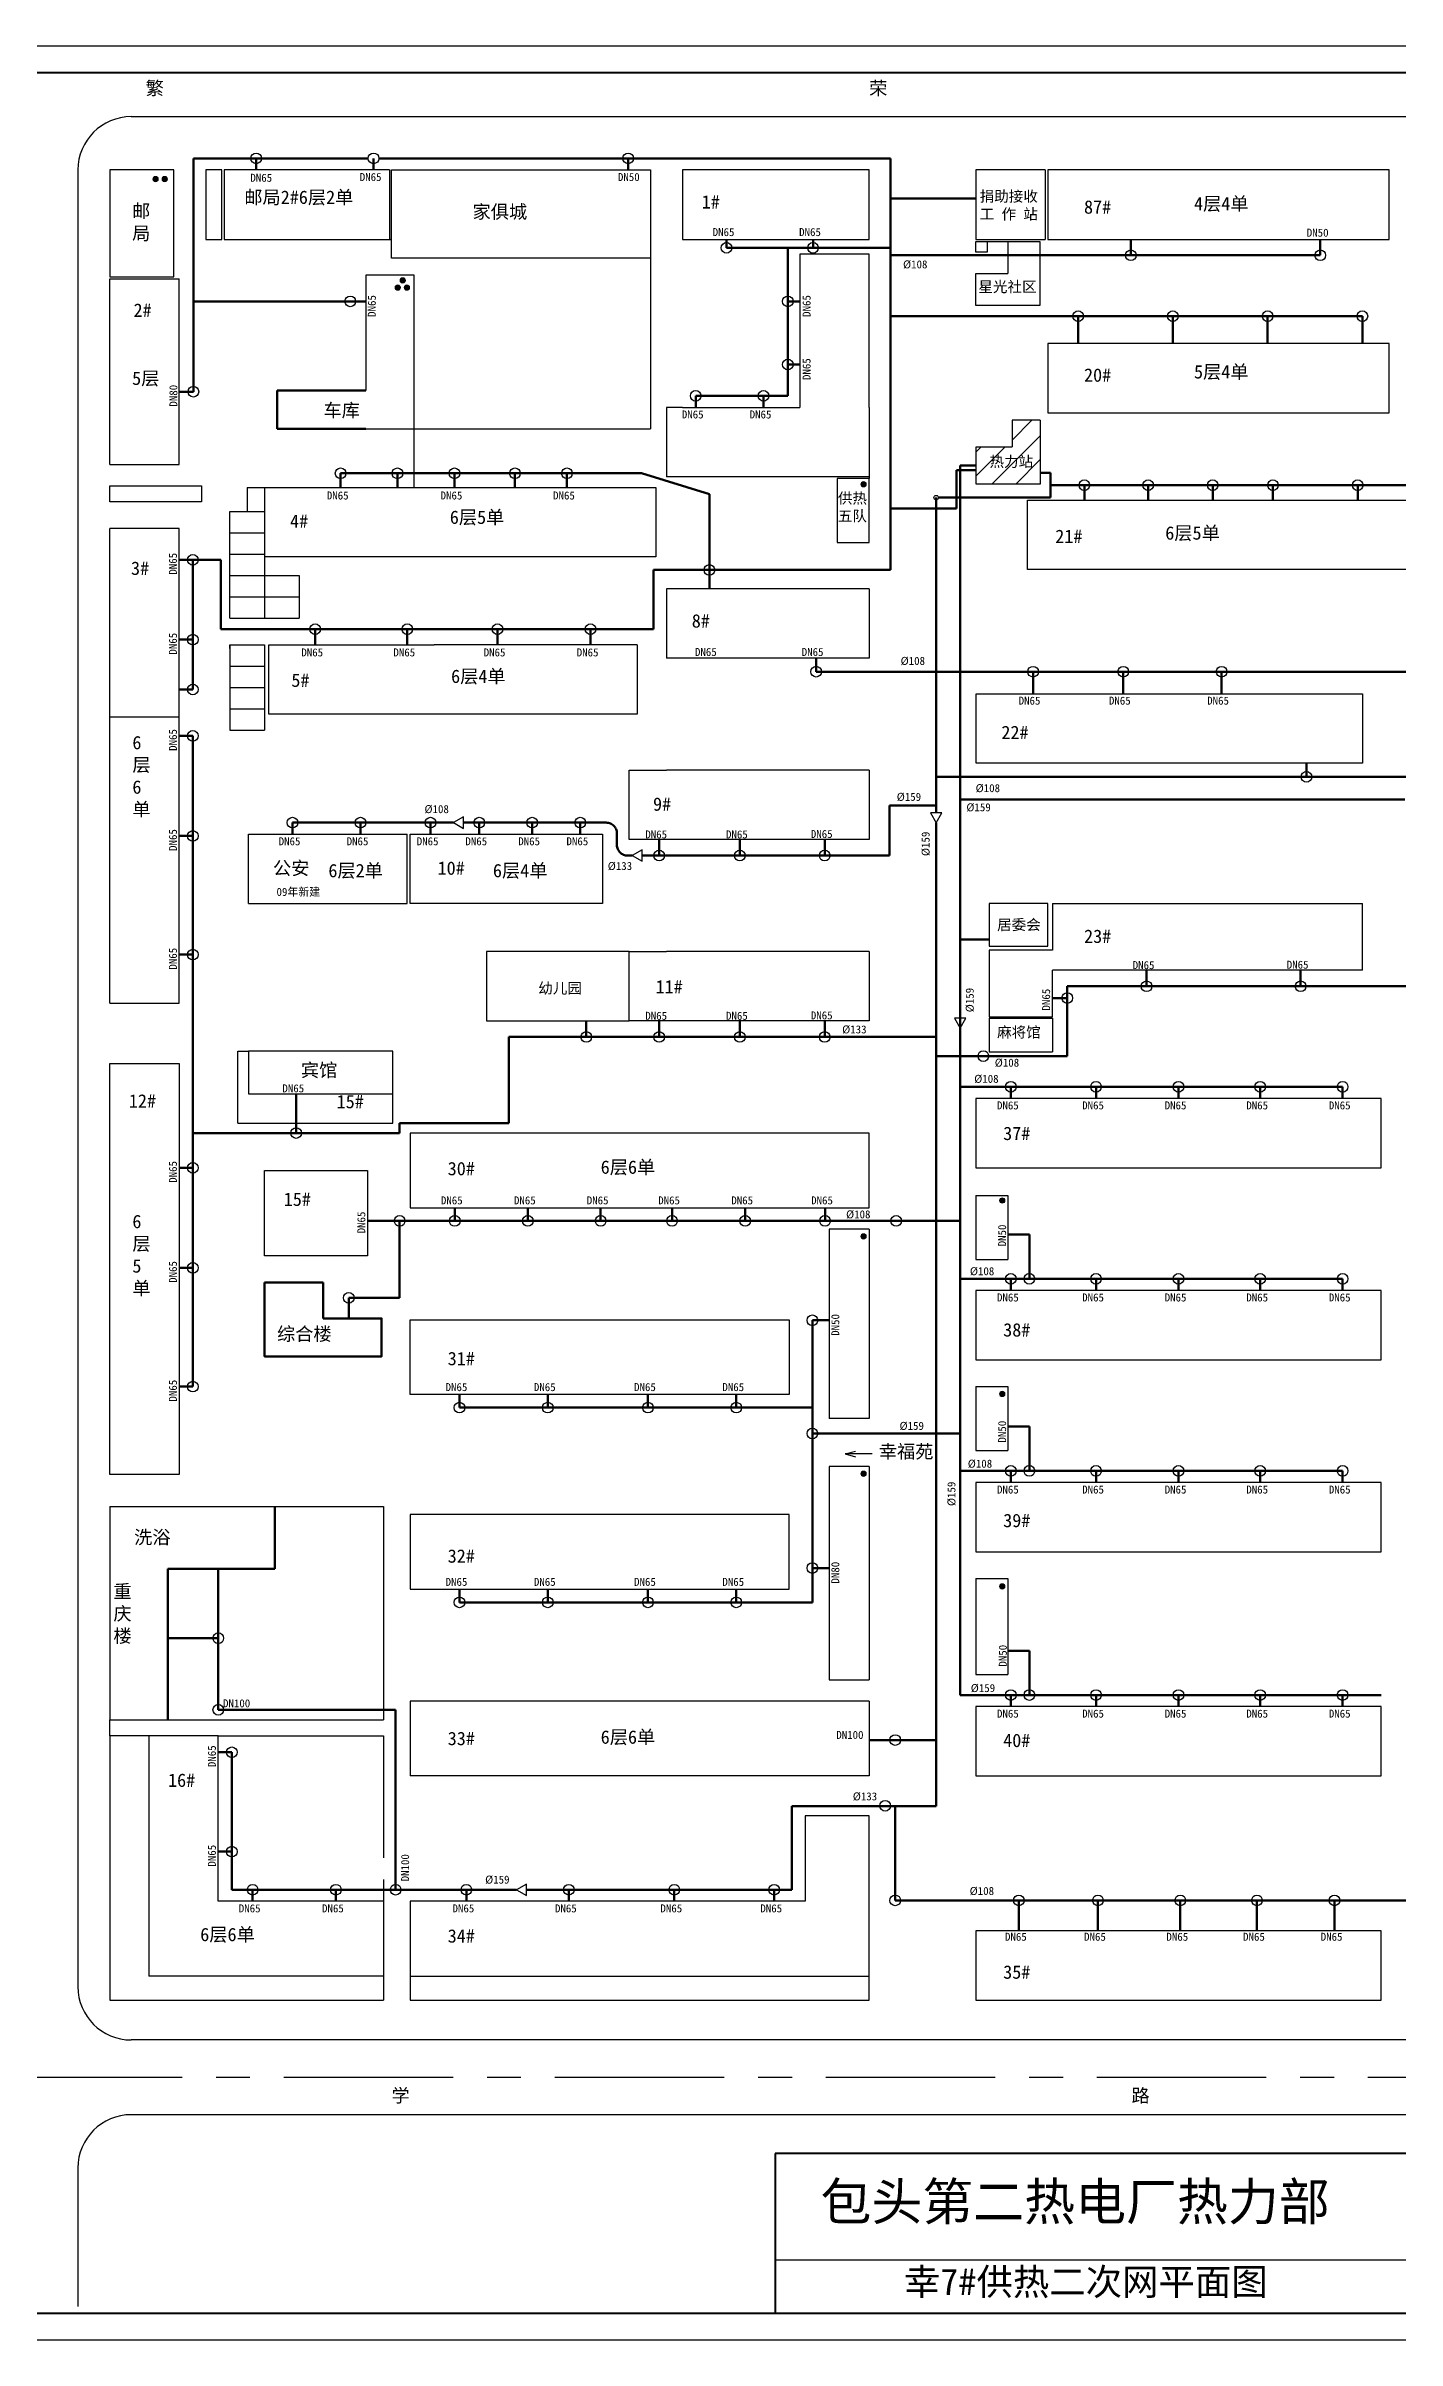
# Model space of a CAD drawing. Header units: millimetres. Extents: x 601 to 2341, y 285 to 1222.
# Drawn here: x 882.5 to 1135.7, y 285.3 to 715.3 of the extents above; entities that cross this region are included whole.
import ezdxf

# ---------------------------------------------------------------- set-up
doc = ezdxf.new("R2010")
doc.units = ezdxf.units.MM
doc.linetypes.add('CENTER', pattern=[50.8, 31.75, -6.35, 6.35, -6.35])
doc.linetypes.add('DASHED2', pattern=[9.525, 6.35, -3.175])
for name, color, linetype in [('填充', 5, 'Continuous'), ('护栏', 3, 'Continuous'), ('边线', 1, 'Continuous')]:
    doc.layers.add(name, color=color, linetype=linetype)
doc.layers.add('标注', color=7, linetype='Continuous', lineweight=18)
doc.layers.add('管道', color=7, linetype='Continuous', lineweight=50)

msp = doc.modelspace()

# ---------------------------------------------------------------- hatches: boundary and pattern name
at = {"layer": '填充'}
h = msp.add_hatch(dxfattribs=at)
h.set_pattern_fill('ANSI31', color=256, style=0)
h.paths.add_polyline_path([(1056.85, 640.18), (1063.55, 640.18), (1063.55, 645.18), (1068.85, 645.18), (1068.85, 633.18), (1056.85, 633.18)])
h.paths.add_polyline_path([(1058.83, 638.94), (1068.25, 638.94), (1068.25, 635.29), (1058.83, 635.29)], flags=24)
at = {"layer": '标注'}
for color, points in [(3, [(903.52, 690.39, 1), (902.52, 690.39, 1)]), (3, [(905.23, 690.39, 1), (904.23, 690.39, 1)]), (3, [(949.84, 671.39, 1), (948.84, 671.39, 1)]), (3, [(948.91, 670.04, 1), (947.91, 670.04, 1)]), (3, [(950.63, 670.04, 1), (949.63, 670.04, 1)]), (3, [(1036.22, 633.19, 1), (1035.22, 633.19, 1)]), (256, [(1062.21, 498.95, 1), (1061.21, 498.95, 1)]), (256, [(1036.22, 492.22, 1), (1035.22, 492.22, 1)]), (256, [(1062.21, 462.68, 1), (1061.21, 462.68, 1)]), (256, [(1036.22, 447.74, 1), (1035.22, 447.74, 1)]), (256, [(1062.21, 426.61, 1), (1061.21, 426.61, 1)])]:
    msp.add_hatch(color=color, dxfattribs=at).paths.add_polyline_path(points)

# ---------------------------------------------------------------- linework, layer by layer
at = {"lineweight": 40}
for p, q in [((715.18, 710.35), (1309.18, 710.35)), ((1309.18, 320.35), (1019.18, 320.35)), ((1019.18, 320.35), (1019.18, 290.35)), ((1309.18, 290.35), (715.18, 290.35))]:
    msp.add_line(p, q, dxfattribs=at)
for p, q in [((898.46, 702.09), (1189.56, 702.09)), ((888.46, 692.09), (888.46, 351.6)), ((1068.85, 645.18), (1063.55, 645.18)), ((1063.55, 645.18), (1063.55, 640.18)), ((1068.85, 645.18), (1068.85, 633.18)), ((1056.85, 633.18), (1056.85, 640.18)), ((1056.85, 640.18), (1063.55, 640.18)), ((1068.85, 633.18), (1056.85, 633.18)), ((894.46, 535.9), (894.46, 589.58)), ((907.46, 535.9), (907.46, 589.58)), ((1059.26, 554.59), (1059.26, 546.59)), ((1070.26, 554.59), (1059.26, 554.59)), ((1070.26, 546.59), (1070.26, 554.59)), ((1059.26, 546.59), (1070.26, 546.59)), ((1132.76, 518.09), (1056.76, 518.09)), ((1056.76, 518.09), (1056.76, 505.09)), ((1132.76, 505.09), (1132.76, 518.09)), ((1036.76, 511.59), (950.76, 511.59)), ((950.76, 511.59), (950.76, 497.59)), ((1036.76, 497.59), (1036.76, 511.59)), ((923.46, 488.59), (923.46, 504.59)), ((923.46, 504.59), (942.76, 504.59)), ((942.76, 504.59), (942.76, 488.59)), ((1056.76, 505.09), (1132.76, 505.09)), ((1056.76, 499.88), (1056.76, 487.88)), ((1056.76, 499.88), (1062.76, 499.88)), ((1062.76, 499.88), (1062.76, 487.88)), ((950.76, 497.59), (1036.76, 497.59)), ((1036.76, 493.59), (1029.26, 493.59)), ((1029.26, 493.59), (1029.26, 458.09)), ((1036.76, 493.59), (1036.76, 458.09)), ((942.76, 488.59), (923.46, 488.59)), ((1056.76, 487.88), (1062.76, 487.88)), ((1056.76, 482.09), (1056.76, 469.09)), ((1132.76, 482.09), (1056.76, 482.09)), ((1132.76, 469.09), (1132.76, 482.09)), ((950.76, 476.59), (1021.76, 476.59)), ((950.76, 462.59), (950.76, 476.59)), ((1021.76, 476.59), (1021.76, 462.59)), ((1056.76, 469.09), (1132.76, 469.09)), ((1021.76, 462.59), (950.76, 462.59)), ((1056.76, 464.09), (1062.76, 464.09)), ((1056.76, 464.09), (1056.76, 452.09)), ((1062.76, 464.09), (1062.76, 452.09)), ((1036.76, 458.09), (1029.26, 458.09)), ((1032.29, 451.46), (1034.22, 451.99)), ((1056.76, 452.09), (1062.76, 452.09)), ((1036.76, 449.09), (1029.26, 449.09)), ((1029.26, 449.09), (1029.26, 409.09)), ((1032.29, 451.46), (1034.22, 450.92)), ((1037.33, 451.46), (1032.29, 451.46)), ((1036.76, 449.09), (1036.76, 409.09)), ((1132.76, 446.09), (1056.76, 446.09)), ((1056.76, 446.09), (1056.76, 433.09)), ((1132.76, 433.09), (1132.76, 446.09)), ((1021.76, 440.09), (950.76, 440.09)), ((950.76, 440.09), (950.76, 426.09)), ((1021.76, 426.09), (1021.76, 440.09)), ((1056.76, 433.09), (1132.76, 433.09)), ((950.76, 426.09), (1021.76, 426.09)), ((1056.76, 428.09), (1056.76, 410.09)), ((1056.76, 428.09), (1062.76, 428.09)), ((1062.76, 428.09), (1062.76, 410.09)), ((1029.26, 409.09), (1036.76, 409.09)), ((1056.76, 410.09), (1062.76, 410.09)), ((1056.76, 404.09), (1056.76, 391.09)), ((1132.76, 404.09), (1056.76, 404.09)), ((1132.76, 391.09), (1132.76, 404.09)), ((1056.76, 391.09), (1132.76, 391.09)), ((1189.56, 341.6), (898.46, 341.6)), ((1189.56, 327.6), (898.46, 327.6)), ((888.46, 317.6), (888.46, 291.65)), ((1309.18, 300.35), (1019.18, 300.35))]:
    msp.add_line(p, q)
at = {"color": 3}
for p, q in [((906.46, 692.09), (894.46, 692.09)), ((894.46, 692.09), (894.46, 672.09)), ((906.46, 672.09), (906.46, 692.09)), ((915.46, 692.09), (912.46, 692.09)), ((912.46, 692.09), (912.46, 679.09)), ((915.46, 679.09), (915.46, 692.09)), ((946.86, 692.09), (915.86, 692.09)), ((915.86, 692.09), (915.86, 679.09)), ((946.86, 692.09), (946.86, 679.09)), ((947.26, 675.59), (947.26, 692.09)), ((947.26, 692.09), (995.76, 692.09)), ((995.76, 692.09), (995.76, 675.59)), ((1036.76, 692.09), (1001.76, 692.09)), ((1001.76, 692.09), (1001.76, 679.09)), ((1036.76, 679.09), (1036.76, 692.09)), ((1069.76, 692.09), (1056.76, 692.09)), ((1056.76, 692.09), (1056.76, 679.09)), ((1069.76, 692.09), (1069.76, 679.09)), ((1134.26, 692.09), (1070.26, 692.09)), ((1070.26, 692.09), (1070.26, 679.09)), ((1134.26, 679.09), (1134.26, 692.09)), ((912.46, 679.09), (915.46, 679.09)), ((915.86, 679.09), (947.26, 679.09)), ((995.76, 675.59), (947.26, 675.59)), ((1001.76, 679.09), (1036.76, 679.09)), ((1036.76, 676.29), (1023.76, 676.29)), ((1023.76, 676.29), (1023.76, 647.59)), ((1036.76, 647.59), (1036.76, 676.29)), ((1056.76, 679.09), (1069.76, 679.09)), ((1056.76, 678.69), (1068.76, 678.69)), ((1056.76, 676.67), (1056.76, 678.69)), ((1058.88, 676.67), (1056.76, 676.67)), ((1058.88, 678.69), (1058.88, 676.67)), ((1062.76, 678.69), (1062.76, 672.69)), ((1068.76, 678.69), (1068.76, 666.69)), ((1070.26, 679.09), (1134.26, 679.09)), ((894.46, 672.09), (906.46, 672.09)), ((894.46, 671.67), (907.46, 671.67)), ((894.46, 636.87), (894.46, 671.67)), ((907.46, 636.87), (907.46, 671.67)), ((951.46, 672.39), (942.46, 672.39)), ((942.46, 672.39), (942.46, 650.74)), ((951.46, 643.59), (951.46, 672.39)), ((1056.76, 666.69), (1056.76, 672.69)), ((1056.76, 672.69), (1062.76, 672.69)), ((1068.76, 666.69), (1056.76, 666.69)), ((1070.26, 659.59), (1070.26, 646.59)), ((1134.26, 659.59), (1070.26, 659.59)), ((1134.26, 646.59), (1134.26, 659.59)), ((1001.76, 647.59), (998.76, 647.59)), ((998.76, 647.59), (998.76, 634.59)), ((1001.76, 647.59), (1023.76, 647.59)), ((1036.76, 647.59), (1036.76, 634.59)), ((1070.26, 646.59), (1134.26, 646.59)), ((942.46, 643.59), (951.46, 643.59)), ((894.46, 636.87), (907.46, 636.87)), ((894.46, 632.87), (911.6, 632.87)), ((894.46, 629.87), (894.46, 632.87)), ((911.6, 632.87), (911.6, 629.87)), ((920.21, 632.59), (923.46, 632.59)), ((920.21, 632.59), (920.21, 628.09)), ((920.76, 632.59), (996.76, 632.59)), ((923.46, 632.59), (923.46, 619.59)), ((996.76, 632.59), (996.76, 619.59)), ((1036.76, 634.59), (998.76, 634.59)), ((1036.76, 634.29), (1030.76, 634.29)), ((1030.76, 634.29), (1030.76, 622.29)), ((1036.76, 634.59), (1036.76, 634.29)), ((1036.76, 622.29), (1036.76, 634.29)), ((911.6, 629.87), (894.46, 629.87)), ((916.96, 628.09), (923.46, 628.09)), ((916.96, 608.09), (916.96, 628.09)), ((894.46, 589.58), (894.46, 624.87)), ((907.46, 624.87), (894.46, 624.87)), ((907.46, 589.58), (907.46, 624.87)), ((916.96, 624.09), (923.46, 624.09)), ((916.96, 620.09), (923.46, 620.09)), ((948.76, 619.59), (923.46, 619.59)), ((923.46, 619.59), (923.46, 608.09)), ((996.76, 619.59), (948.76, 619.59)), ((1030.76, 622.29), (1036.76, 622.29)), ((916.96, 616.09), (923.46, 616.09)), ((923.46, 616.09), (929.96, 616.09)), ((929.96, 616.09), (929.96, 608.09)), ((916.96, 612.09), (923.46, 612.09)), ((923.46, 612.09), (929.96, 612.09)), ((1036.76, 613.59), (998.76, 613.59)), ((998.76, 613.59), (998.76, 600.59)), ((1036.76, 613.59), (1036.76, 600.59)), ((916.96, 608.09), (923.46, 608.09)), ((923.46, 608.09), (929.96, 608.09)), ((916.96, 602.4), (916.96, 603.09)), ((916.96, 603.09), (923.46, 603.09)), ((916.96, 603.09), (916.96, 587.09)), ((923.46, 603.09), (923.46, 587.09)), ((924.26, 590.09), (924.26, 603.09)), ((924.26, 603.09), (955.26, 603.09)), ((993.26, 603.09), (955.26, 603.09)), ((993.26, 603.09), (993.26, 590.09)), ((916.96, 599.09), (923.46, 599.09)), ((1036.76, 600.59), (998.76, 600.59)), ((916.96, 595.09), (923.46, 595.09)), ((916.96, 591.09), (923.46, 591.09)), ((993.26, 590.09), (924.26, 590.09)), ((916.96, 587.09), (923.46, 587.09))]:
    msp.add_line(p, q, dxfattribs=at)
at = {"color": 1}
for p, q in [((1066.46, 630.23), (1138.87, 630.23)), ((1066.46, 617.23), (1066.46, 630.23)), ((1138.87, 617.23), (1066.46, 617.23)), ((1056.85, 580.88), (1056.85, 593.88)), ((1056.85, 593.88), (1129.26, 593.88)), ((1129.26, 593.88), (1129.26, 580.88)), ((894.46, 589.58), (907.46, 589.58)), ((1129.26, 580.88), (1056.85, 580.88)), ((991.76, 579.59), (998.76, 579.59)), ((991.76, 566.59), (991.76, 579.59)), ((1036.76, 579.59), (998.76, 579.59)), ((1036.76, 579.59), (1036.76, 566.59)), ((920.46, 554.59), (920.46, 567.59)), ((920.46, 567.59), (950.16, 567.59)), ((950.16, 554.59), (950.16, 567.59)), ((950.76, 554.59), (950.76, 567.59)), ((950.76, 567.59), (986.76, 567.59)), ((986.76, 567.59), (986.76, 554.59)), ((1036.76, 566.59), (991.76, 566.59)), ((920.46, 554.59), (950.16, 554.59)), ((986.76, 554.59), (950.76, 554.59)), ((1071.15, 554.59), (1129.26, 554.59)), ((1071.15, 554.59), (1071.15, 545.88)), ((1129.26, 542.09), (1129.26, 554.59)), ((991.76, 532.59), (991.76, 545.59)), ((991.76, 545.59), (998.76, 545.59)), ((1036.76, 545.59), (998.76, 545.59)), ((1036.76, 545.59), (1036.76, 532.59)), ((1071.15, 545.88), (1059.26, 545.88)), ((1059.26, 545.88), (1059.26, 533.38)), ((1129.26, 542.09), (1071.15, 542.09)), ((1071.15, 533.38), (1071.15, 542.09)), ((894.46, 535.9), (907.46, 535.9)), ((1059.26, 533.38), (1071.15, 533.38)), ((1036.76, 532.59), (991.76, 532.59)), ((1059.26, 533.13), (1071.15, 533.13)), ((1059.26, 533.13), (1059.26, 526.83)), ((1071.15, 533.13), (1071.15, 526.83)), ((894.46, 524.6), (907.46, 524.6)), ((894.46, 447.6), (894.46, 524.6)), ((907.46, 524.6), (907.46, 447.6)), ((947.46, 526.95), (920.46, 526.95)), ((920.46, 526.95), (920.46, 518.95)), ((947.46, 518.95), (947.46, 526.95)), ((1059.26, 526.83), (1071.15, 526.83)), ((920.46, 518.95), (947.46, 518.95)), ((907.46, 447.6), (894.46, 447.6)), ((1036.76, 405.09), (950.76, 405.09)), ((950.76, 405.09), (950.76, 391.09)), ((1036.76, 405.09), (1036.76, 391.09)), ((894.46, 398.59), (894.46, 349.09)), ((901.76, 398.59), (894.46, 398.59)), ((914.76, 398.59), (901.76, 398.59)), ((901.76, 398.59), (901.76, 353.59)), ((914.76, 367.59), (914.76, 398.59)), ((1036.76, 391.09), (950.76, 391.09)), ((1036.76, 383.59), (1024.76, 383.59)), ((1024.76, 383.59), (1024.76, 367.59)), ((1036.76, 349.09), (1036.76, 383.59)), ((945.76, 367.59), (914.76, 367.59)), ((945.76, 367.59), (945.76, 349.09)), ((1024.76, 367.59), (950.76, 367.59)), ((950.76, 367.59), (950.76, 349.09)), ((1132.76, 362.09), (1056.76, 362.09)), ((1056.76, 362.09), (1056.76, 349.09)), ((1132.76, 349.09), (1132.76, 362.09)), ((945.76, 353.59), (901.76, 353.59)), ((950.76, 353.59), (1036.76, 353.59)), ((894.46, 349.09), (901.76, 349.09)), ((901.76, 349.09), (945.76, 349.09)), ((950.76, 349.09), (1036.76, 349.09)), ((1056.76, 349.09), (1132.76, 349.09))]:
    msp.add_line(p, q, dxfattribs=at)
at = {"color": 3, "linetype": 'CENTER'}
msp.add_line((1263.61, 334.6), (715.33, 334.6), dxfattribs=at)
at = {"color": 1}
for points in [[(958.89, 569.76), (960.75, 568.69), (960.75, 570.83)], [(1049.33, 569.73), (1050.41, 571.58), (1048.26, 571.58)], [(992.34, 563.59), (994.2, 562.52), (994.2, 564.67)], [(970.7, 369.76), (972.56, 368.69), (972.56, 370.83)]]:
    msp.add_lwpolyline(points, close=True, dxfattribs=at)
msp.add_lwpolyline([(1053.83, 531.26), (1054.9, 533.12), (1052.75, 533.12)], close=True)
at = {"color": 3}
for centre in [(921.87, 694.26), (943.88, 694.26), (991.59, 694.26), (1010.04, 677.5), (1026.25, 677.5), (1085.81, 676.1), (1121.33, 676.1), (939.52, 667.47), (1021.53, 667.47), (1075.94, 664.69), (1093.7, 664.69), (1111.46, 664.69), (1129.22, 664.69), (1021.53, 655.63), (910.1, 650.53), (1004.26, 649.76), (1016.96, 649.76), (937.71, 635.24), (948.35, 635.24), (959.04, 635.24), (970.38, 635.24), (980.13, 635.24), (910.01, 619.03), (1006.82, 617.12), (932.94, 606.03), (950.2, 606.03), (967.11, 606.03), (984.55, 606.03), (910.01, 604.06), (910.01, 594.71)]:
    msp.add_circle(centre, 1, dxfattribs=at)
at = {"color": 1}
for centre, radius in [((1077.11, 633.01), 1), ((1089.06, 633.01), 1), ((1101.16, 633.01), 1), ((1112.45, 633.01), 1), ((1128.34, 633.01), 1), ((1049.33, 630.69), 0.415), ((1026.84, 598.06), 1), ((1067.5, 598.05), 1), ((1084.41, 598.05), 1), ((1102.84, 598.05), 1), ((910.01, 586.02), 1), ((1118.73, 578.35), 1), ((910.01, 567.27), 1), ((928.68, 569.76), 1), ((941.43, 569.76), 1), ((954.56, 569.76), 1), ((963.69, 569.76), 1), ((973.6, 569.76), 1), ((982.63, 569.76), 1), ((997.41, 563.59), 1), ((1012.54, 563.59), 1), ((1028.44, 563.59), 1), ((910.01, 545.02), 1), ((1073.91, 536.89), 1), ((1088.77, 539.09), 1), ((1117.64, 539.09), 1), ((983.75, 529.59), 1), ((997.41, 529.59), 1), ((1012.54, 529.59), 1), ((1028.44, 529.59), 1), ((1058.18, 526.01), 1), ((929.38, 511.59), 1), ((910.01, 505.06), 1), ((910.01, 486.31), 1), ((910.01, 464.06), 1), ((914.78, 416.9), 1), ((914.78, 403.47), 1), ((917.31, 395.53), 1), ((1041.66, 397.82), 1), ((1039.78, 385.5), 1), ((917.31, 376.9), 1), ((921.21, 369.76), 1), ((936.82, 369.76), 1), ((948.01, 369.76), 1), ((961.28, 369.76), 1), ((980.48, 369.76), 1), ((1000.24, 369.76), 1), ((1018.97, 369.76), 1), ((1041.66, 367.76), 1), ((1064.83, 367.76), 1), ((1079.66, 367.76), 1), ((1095.09, 367.76), 1), ((1109.46, 367.76), 1), ((1124, 367.76), 1)]:
    msp.add_circle(centre, radius, dxfattribs=at)
for centre in [(1063.32, 520.26), (1079.29, 520.26), (1094.76, 520.26), (1110.06, 520.26), (1125.52, 520.26), (948.76, 495.12), (959.1, 495.12), (972.79, 495.12), (986.44, 495.12), (999.83, 495.12), (1013.52, 495.12), (1028.5, 495.12), (1041.83, 495.12), (939.23, 480.69), (1063.32, 484.26), (1066.8, 484.26), (1079.29, 484.26), (1094.76, 484.26), (1110.06, 484.26), (1125.52, 484.26), (1026.13, 476.49), (959.98, 460.12), (976.53, 460.12), (995.31, 460.12), (1011.86, 460.12), (1026.13, 455.28), (1063.32, 448.26), (1066.8, 448.26), (1079.29, 448.26), (1094.76, 448.26), (1110.06, 448.26), (1125.52, 448.26), (1026.13, 430.06), (959.98, 423.62), (976.53, 423.62), (995.31, 423.62), (1011.86, 423.62), (1063.32, 406.26), (1066.8, 406.26), (1079.29, 406.26), (1094.76, 406.26), (1110.06, 406.26), (1125.52, 406.26)]:
    msp.add_circle(centre, 1)
for centre, start, end in [((898.46, 692.09), 90, 180), ((898.46, 351.6), 180, 270), ((898.46, 317.6), 90, 180)]:
    msp.add_arc(centre, 10, start, end)
at = {"layer": '护栏', "color": 3}
for p, q in [((995.76, 675.59), (995.76, 643.59)), ((951.46, 632.59), (951.46, 643.59)), ((951.46, 643.59), (958.76, 643.59)), ((958.76, 643.59), (995.76, 643.59))]:
    msp.add_line(p, q, dxfattribs=at)
at = {"layer": '护栏', "color": 1}
for p, q in [((991.76, 545.59), (965.05, 545.59)), ((965.05, 545.59), (965.05, 532.59)), ((965.05, 532.59), (991.76, 532.59)), ((918.46, 513.45), (918.46, 526.95)), ((918.46, 526.95), (920.46, 526.95)), ((947.46, 513.45), (947.46, 518.95)), ((918.46, 513.45), (947.46, 513.45)), ((894.46, 441.6), (894.46, 401.59)), ((894.46, 441.6), (945.76, 441.6)), ((945.76, 441.6), (945.76, 440.09)), ((945.76, 440.09), (945.76, 401.59)), ((894.46, 398.59), (894.46, 401.59)), ((894.46, 401.59), (945.76, 401.59)), ((914.76, 398.59), (945.76, 398.59)), ((945.76, 398.59), (945.76, 375.71)), ((945.76, 371.71), (945.76, 367.59))]:
    msp.add_line(p, q, dxfattribs=at)
at = {"layer": '标注', "color": 3}
for centre in [(903.02, 690.39), (904.73, 690.39), (949.34, 671.39), (948.41, 670.04), (950.13, 670.04), (1035.72, 633.19)]:
    msp.add_circle(centre, 0.5, dxfattribs=at)
at = {"layer": '标注'}
for centre in [(1061.71, 498.95), (1035.72, 492.22), (1061.71, 462.68), (1035.72, 447.74), (1061.71, 426.61)]:
    msp.add_circle(centre, 0.5, dxfattribs=at)
at = {"layer": '管道', "color": 3}
for p, q in [((910.1, 694.26), (910.1, 650.53)), ((921.87, 692.09), (921.87, 694.26)), ((943.88, 692.09), (943.88, 694.26)), ((1040.76, 694.26), (944.88, 694.26)), ((991.59, 692.09), (991.59, 694.26)), ((1040.76, 628.66), (1040.76, 694.26)), ((1056.76, 686.77), (1040.76, 686.77)), ((1010.04, 677.5), (1010.04, 679.09)), ((1010.04, 677.5), (1040.76, 677.5)), ((1021.53, 649.76), (1021.53, 677.5)), ((1026.25, 677.5), (1026.25, 679.09)), ((1121.33, 676.1), (1040.76, 676.1)), ((1085.81, 676.1), (1085.81, 679.09)), ((1121.33, 676.1), (1121.33, 679.09)), ((910.1, 667.47), (942.46, 667.47)), ((1021.53, 667.47), (1023.76, 667.47)), ((1040.76, 664.69), (1129.22, 664.69)), ((1075.94, 659.59), (1075.94, 664.69)), ((1093.7, 659.59), (1093.7, 664.69)), ((1111.46, 659.59), (1111.46, 664.69)), ((1129.22, 659.59), (1129.22, 664.69)), ((1021.53, 655.63), (1023.76, 655.63)), ((910.1, 650.53), (907.46, 650.53)), ((942.46, 650.74), (925.83, 650.74)), ((925.83, 650.74), (925.83, 643.59)), ((1004.26, 647.59), (1004.26, 649.76)), ((1004.26, 649.76), (1021.53, 649.76)), ((1016.96, 647.59), (1016.96, 649.76)), ((925.83, 643.59), (942.46, 643.59)), ((994.12, 635.24), (937.71, 635.24)), ((937.71, 635.24), (937.71, 632.59)), ((948.35, 635.24), (948.35, 632.59)), ((959.04, 635.24), (959.04, 632.59)), ((970.38, 635.24), (970.38, 632.59)), ((980.13, 635.24), (980.13, 632.59)), ((1006.82, 631.33), (994.12, 635.24)), ((1056.85, 635.82), (1053.13, 635.82)), ((1053.13, 635.82), (1053.13, 628.66)), ((1006.82, 617.12), (1006.82, 631.33)), ((1053.13, 628.66), (1040.76, 628.66)), ((1040.76, 617.12), (1040.76, 628.66)), ((910.01, 619.03), (907.46, 619.03)), ((910.01, 619.03), (910.01, 604.06)), ((910.01, 619.03), (915.25, 619.03)), ((915.25, 619.03), (915.25, 606.03)), ((996.38, 606.03), (996.38, 617.12)), ((996.38, 617.12), (1040.76, 617.12)), ((1006.82, 617.12), (1006.82, 613.59)), ((910.01, 604.06), (907.46, 604.06)), ((910.01, 604.06), (910.01, 594.71)), ((996.38, 606.03), (915.25, 606.03)), ((932.94, 603.09), (932.94, 606.03)), ((950.2, 603.09), (950.2, 606.03)), ((967.11, 603.09), (967.11, 606.03)), ((984.55, 603.09), (984.55, 606.03)), ((910.01, 594.71), (907.46, 594.71))]:
    msp.add_line(p, q, dxfattribs=at)
at = {"layer": '管道', "color": 3, "ltscale": 0.5}
msp.add_line((942.88, 694.26), (910.1, 694.26), dxfattribs=at)
at = {"layer": '管道'}
for p, q in [((1056.85, 636.68), (1053.83, 636.68)), ((1053.83, 636.68), (1053.83, 540.06)), ((1129.26, 578.35), (1146.34, 578.35)), ((1053.83, 574.08), (1137.2, 574.08)), ((1053.83, 547.88), (1059.26, 547.88)), ((1053.83, 540.06), (1053.83, 406.26)), ((1125.52, 520.26), (1053.83, 520.26)), ((1063.32, 518.09), (1063.32, 520.26)), ((1079.29, 518.09), (1079.29, 520.26)), ((1094.76, 518.09), (1094.76, 520.26)), ((1110.06, 518.09), (1110.06, 520.26)), ((1125.52, 518.09), (1125.52, 520.26)), ((948.76, 495.11), (942.76, 495.11)), ((948.76, 495.12), (959.1, 495.12)), ((948.76, 495.11), (948.76, 483.63)), ((959.1, 495.12), (959.1, 497.59)), ((959.1, 495.12), (1053.83, 495.12)), ((972.79, 495.12), (972.79, 497.59)), ((986.44, 495.12), (986.44, 497.59)), ((999.83, 495.12), (999.83, 497.59)), ((1013.52, 495.12), (1013.52, 497.59)), ((1028.5, 495.12), (1028.5, 497.59)), ((1066.8, 492.56), (1062.76, 492.56)), ((1066.8, 484.26), (1066.8, 492.56)), ((923.46, 483.59), (934.43, 483.59)), ((923.46, 476.85), (923.46, 483.59)), ((934.43, 483.59), (934.43, 476.85)), ((948.76, 483.63), (948.76, 480.69)), ((1125.52, 484.26), (1053.83, 484.26)), ((1063.32, 482.09), (1063.32, 484.26)), ((1079.29, 482.09), (1079.29, 484.26)), ((1094.76, 482.09), (1094.76, 484.26)), ((1110.06, 482.09), (1110.06, 484.26)), ((1125.52, 482.09), (1125.52, 484.26)), ((948.76, 480.69), (939.23, 480.69)), ((939.23, 480.69), (939.23, 476.85)), ((1026.13, 453.15), (1026.13, 476.49)), ((1026.13, 476.49), (1029.26, 476.49)), ((959.98, 460.12), (959.98, 462.59)), ((959.98, 460.12), (1026.13, 460.12)), ((976.53, 460.12), (976.53, 462.59)), ((995.31, 460.12), (995.31, 462.59)), ((1011.86, 460.12), (1011.86, 462.59)), ((1066.8, 456.56), (1062.76, 456.56)), ((1066.8, 448.26), (1066.8, 456.56)), ((1053.83, 455.28), (1026.13, 455.28)), ((1026.13, 453.15), (1026.13, 423.62)), ((1125.52, 448.26), (1053.83, 448.26)), ((1063.32, 446.09), (1063.32, 448.26)), ((1079.29, 446.09), (1079.29, 448.26)), ((1094.76, 446.09), (1094.76, 448.26)), ((1110.06, 446.09), (1110.06, 448.26)), ((1125.52, 446.09), (1125.52, 448.26)), ((1026.13, 430.06), (1029.26, 430.06)), ((959.98, 423.62), (959.98, 426.09)), ((976.53, 423.62), (976.53, 426.09)), ((995.31, 423.62), (995.31, 426.09)), ((1011.86, 423.62), (1011.86, 426.09)), ((959.98, 423.62), (1026.13, 423.62)), ((1066.8, 414.56), (1062.76, 414.56)), ((1066.8, 406.26), (1066.8, 414.56)), ((1132.76, 406.26), (1053.83, 406.26)), ((1063.32, 404.09), (1063.32, 406.26)), ((1079.29, 404.09), (1079.29, 406.26)), ((1094.76, 404.09), (1094.76, 406.26)), ((1110.06, 404.09), (1110.06, 406.26)), ((1125.52, 404.09), (1125.52, 406.26))]:
    msp.add_line(p, q, dxfattribs=at)
at = {"layer": '管道', "color": 1}
for p, q in [((1070.75, 635.34), (1068.85, 635.34)), ((1070.75, 630.69), (1070.75, 635.34)), ((1070.75, 633.01), (1137.7, 633.01)), ((1128.34, 633.01), (1077.11, 633.01)), ((1077.11, 633.01), (1077.11, 630.23)), ((1089.06, 633.01), (1089.06, 630.23)), ((1101.16, 633.01), (1101.16, 630.23)), ((1112.45, 633.01), (1112.45, 630.23)), ((1128.34, 633.01), (1128.34, 630.23)), ((1049.33, 630.69), (1049.33, 571.58)), ((1049.75, 630.69), (1070.75, 630.69)), ((1026.84, 598.06), (1026.84, 600.59)), ((1026.84, 598.06), (1053.83, 598.06)), ((1053.83, 598.06), (1102.84, 598.05)), ((1067.5, 598.05), (1067.5, 593.88)), ((1084.41, 598.05), (1084.41, 593.88)), ((1102.84, 598.05), (1102.84, 593.88)), ((1102.84, 598.05), (1143.34, 598.05)), ((910.01, 586.02), (907.46, 586.02)), ((910.01, 586.02), (910.01, 511.59)), ((1118.73, 578.35), (1118.73, 580.88)), ((1053.83, 578.35), (1049.33, 578.35)), ((1129.26, 578.35), (1053.83, 578.35)), ((1070.74, 578.35), (1066.24, 578.35)), ((1146.17, 578.35), (1070.74, 578.35)), ((1089.17, 578.35), (1084.67, 578.35)), ((1151.69, 578.35), (1089.17, 578.35)), ((1040.58, 563.59), (1040.58, 572.96)), ((1040.58, 572.96), (1049.33, 572.96)), ((928.68, 569.76), (958.89, 569.76)), ((928.68, 567.59), (928.68, 569.76)), ((941.43, 567.59), (941.43, 569.76)), ((954.56, 567.59), (954.56, 569.76)), ((960.75, 569.76), (987.49, 569.76)), ((963.69, 567.59), (963.69, 569.76)), ((973.6, 567.59), (973.6, 569.76)), ((982.63, 567.59), (982.63, 569.76)), ((1049.33, 569.73), (1049.33, 454.41)), ((910.01, 567.27), (907.46, 567.27)), ((991.49, 563.59), (992.34, 563.59)), ((994.2, 563.59), (1040.58, 563.59)), ((997.41, 563.59), (997.41, 566.59)), ((1012.54, 563.59), (1012.54, 566.59)), ((1028.44, 563.59), (1028.44, 566.59)), ((910.01, 545.02), (907.46, 545.02)), ((1088.77, 539.09), (1088.77, 542.09)), ((1117.64, 539.09), (1117.64, 542.09)), ((1073.91, 526.01), (1073.91, 539.09)), ((1144.82, 539.09), (1073.91, 539.09)), ((1073.91, 536.87), (1071.15, 536.87)), ((969.24, 529.59), (969.24, 513.45)), ((1049.33, 529.59), (969.24, 529.59)), ((983.75, 529.59), (983.75, 532.59)), ((997.41, 529.59), (997.41, 532.59)), ((1012.54, 529.59), (1012.54, 532.59)), ((1028.44, 529.59), (1028.44, 532.59)), ((1055.37, 526.01), (1049.33, 526.01)), ((1055.37, 526.01), (1073.91, 526.01)), ((929.38, 511.59), (929.38, 518.95)), ((969.24, 513.45), (948.76, 513.45)), ((948.76, 513.45), (948.76, 511.59)), ((948.76, 511.59), (910.01, 511.59)), ((910.01, 511.59), (910.01, 464.06)), ((910.01, 505.06), (907.46, 505.06)), ((910.01, 486.31), (907.46, 486.31)), ((910.01, 464.06), (907.46, 464.06)), ((1049.33, 454.41), (1049.33, 385.41)), ((925.35, 429.89), (925.35, 441.6)), ((905.33, 401.59), (905.33, 429.89)), ((905.33, 429.89), (925.35, 429.89)), ((914.78, 416.9), (914.78, 429.89)), ((914.78, 416.9), (905.33, 416.9)), ((914.78, 403.47), (914.78, 416.9)), ((945.76, 403.47), (914.78, 403.47)), ((948.01, 403.47), (945.76, 403.47)), ((948.01, 403.47), (948.01, 369.76)), ((1049.33, 397.82), (1036.76, 397.82)), ((917.31, 395.53), (914.76, 395.53)), ((917.31, 395.53), (917.31, 369.76)), ((1022.29, 369.76), (1022.29, 385.41)), ((1022.29, 385.41), (1041.66, 385.41)), ((1049.33, 385.41), (1041.66, 385.41)), ((1041.66, 385.41), (1041.66, 367.76)), ((917.31, 376.9), (914.76, 376.9)), ((917.31, 369.76), (970.7, 369.76)), ((921.21, 367.59), (921.21, 369.76)), ((936.82, 367.59), (936.82, 369.76)), ((961.28, 367.59), (961.28, 369.76)), ((972.56, 369.76), (1022.29, 369.76)), ((980.48, 367.59), (980.48, 369.76)), ((1000.24, 367.59), (1000.24, 369.76)), ((1018.97, 367.59), (1018.97, 369.76)), ((1125, 367.76), (1041.66, 367.76)), ((1064.83, 362.09), (1064.83, 367.76)), ((1079.66, 362.09), (1079.66, 367.76)), ((1095.09, 362.09), (1095.09, 367.76)), ((1109.46, 362.09), (1109.46, 367.76)), ((1124, 362.09), (1124, 367.76)), ((1179.44, 367.76), (1125, 367.76))]:
    msp.add_line(p, q, dxfattribs=at)
at = {"layer": '管道', "color": 1, "linetype": 'DASHED2'}
msp.add_line((989.49, 567.76), (989.49, 565.59), dxfattribs=at)
at = {"layer": '管道'}
msp.add_lwpolyline([(934.43, 476.85), (945.39, 476.85), (945.39, 469.72), (923.46, 469.72), (923.46, 476.85)], dxfattribs=at)
at = {"layer": '管道', "color": 1, "linetype": 'DASHED2'}
for centre, start, end in [((987.49, 567.76), 0, 90), ((991.49, 565.59), 180, 270)]:
    msp.add_arc(centre, 2, start, end, dxfattribs=at)
at = {"layer": '边线'}
for p, q in [((710.18, 715.35), (1314.18, 715.35)), ((1314.18, 285.35), (710.18, 285.35))]:
    msp.add_line(p, q, dxfattribs=at)

# ---------------------------------------------------------------- texts
at = {"attachment_point": 1}
for s, insert, char_height, width in [('{\\fSimHei|b0|i0|c134|p2;包头第二热电厂热力部}', (1027.63, 314.81), 7, 133.3392), ('{\\fSimSun|b0|i0|c134|p54;幸7#供热二次网平面图}', (1043.27, 298.78), 5, 110.2195)]:
    msp.add_mtext(s, dxfattribs=dict(at, insert=insert, char_height=char_height, width=width))
at = {"layer": '标注', "attachment_point": 1}
for s, insert, char_height, width in [('{\\fSimSun|b0|i0|c134|p54;繁}', (901.16, 708.67), 2.5, 24.6597), ('{\\fSimSun|b0|i0|c134|p54;荣}', (1036.78, 708.67), 2.5, 24.6597), ('{\\fSimSun|b0|i0|c134|p54;热力站}', (1059.33, 638.44), 2, 15.0069), ('%%C108', (1056.73, 576.98), 1.5, 10.5163), ('%%C159', (1054.99, 573.39), 1.5, 10.5163), ('{\\fSimSun|b0|i0|c134|p54;居委会}', (1060.75, 551.64), 2, 41.8388), ('%%C108', (1056.46, 522.5), 1.5, 10.5163), ('DN65', (1060.73, 517.52), 1.5, 10.5163), ('DN65', (1076.7, 517.52), 1.5, 10.5163), ('DN65', (1092.16, 517.52), 1.5, 10.5163), ('DN65', (1107.46, 517.52), 1.5, 10.5163), ('DN65', (1122.93, 517.52), 1.5, 10.5163), ('37#', (1061.89, 512.77), 2.5, 41.8388), ('30#', (957.77, 506.17), 2.5, 41.8388), ('6{\\fSimSun|b0|i0|c134|p54;层}6{\\fSimSun|b0|i0|c134|p54;单}', (986.45, 506.45), 2.5, 39.1764), ('15#', (927.04, 500.43), 2.5, 41.8388), ('DN65', (956.5, 499.72), 1.5, 10.5163), ('DN65', (970.19, 499.72), 1.5, 10.5163), ('DN65', (983.84, 499.72), 1.5, 10.5163), ('DN65', (997.23, 499.72), 1.5, 10.5163), ('DN65', (1010.93, 499.72), 1.5, 10.5163), ('DN65', (1025.9, 499.72), 1.5, 10.5163), ('%%C108', (1032.44, 497.1), 1.5, 10.5163), ('%%C108', (1055.65, 486.44), 1.5, 10.5163), ('DN65', (1060.73, 481.52), 1.5, 10.5163), ('DN65', (1076.7, 481.52), 1.5, 10.5163), ('DN65', (1092.16, 481.52), 1.5, 10.5163), ('DN65', (1107.46, 481.52), 1.5, 10.5163), ('DN65', (1122.93, 481.52), 1.5, 10.5163), ('{\\fSimSun|b0|i0|c134|p2;综合楼}', (925.79, 475.19), 2.5, 41.8388), ('38#', (1061.89, 475.95), 2.5, 41.8388), ('31#', (957.77, 470.57), 2.5, 41.8388), ('DN65', (957.38, 464.72), 1.5, 10.5163), ('DN65', (973.93, 464.72), 1.5, 10.5163), ('DN65', (992.71, 464.72), 1.5, 10.5163), ('DN65', (1009.26, 464.72), 1.5, 10.5163), ('%%C159', (1042.46, 457.45), 1.5, 10.5163), ('{\\fSimSun|b0|i0|c134|p54;幸福苑}', (1038.59, 453.15), 2.5, 39.1764), ('%%C108', (1055.25, 450.37), 1.5, 10.5163), ('DN65', (1060.73, 445.52), 1.5, 10.5163), ('DN65', (1076.7, 445.52), 1.5, 10.5163), ('DN65', (1092.16, 445.52), 1.5, 10.5163), ('DN65', (1107.46, 445.52), 1.5, 10.5163), ('DN65', (1122.93, 445.52), 1.5, 10.5163), ('39#', (1061.89, 440.22), 2.5, 41.8388), ('32#', (957.77, 433.56), 2.5, 41.8388), ('DN65', (957.38, 428.22), 1.5, 10.5163), ('DN65', (973.93, 428.22), 1.5, 10.5163), ('DN65', (992.71, 428.22), 1.5, 10.5163), ('DN65', (1009.26, 428.22), 1.5, 10.5163), ('%%C159', (1055.81, 408.31), 1.5, 10.5163), ('DN65', (1060.73, 403.52), 1.5, 10.5163), ('DN65', (1076.7, 403.52), 1.5, 10.5163), ('DN65', (1092.16, 403.52), 1.5, 10.5163), ('DN65', (1107.46, 403.52), 1.5, 10.5163), ('DN65', (1122.93, 403.52), 1.5, 10.5163), ('40#', (1061.89, 399), 2.5, 41.8388), ('{\\fSimSun|b0|i0|c134|p54;学}', (947.24, 332.44), 2.5, 24.6597), ('{\\fSimSun|b0|i0|c134|p54;路}', (1085.95, 332.44), 2.5, 24.6597)]:
    msp.add_mtext(s, dxfattribs=dict(at, insert=insert, char_height=char_height, width=width))
at = {"layer": '标注', "color": 3, "attachment_point": 1}
for s, insert, char_height, width in [('{\\fSimSun|b0|i0|c134|p54;邮局}2#6{\\fSimSun|b0|i0|c134|p54;层}2{\\fSimSun|b0|i0|c134|p54;单}', (919.65, 688.23), 2.5, 39.1764), ('DN65', (920.79, 691.38), 1.5, 10.5163), ('DN65', (941.29, 691.52), 1.5, 10.5163), ('DN50', (989.68, 691.52), 1.5, 10.5163), ('{\\fSimSun|b0|i0|c134|p54;捐助接收\\P工 作 站}', (1057.49, 688.16), 2, 15.0069), ('{\\fSimSun|b0|i0|c134|p54;邮局}', (898.62, 685.66), 2.5, 4.3568), ('{\\fSimSun|b0|i0|c134|p54;家俱城}', (962.44, 685.51), 2.5, 39.1764), ('1#', (1005.39, 687.37), 2.5, 41.8388), ('87#', (1077.04, 686.4), 2.5, 41.8388), ('4{\\fSimSun|b0|i0|c134|p54;层}4{\\fSimSun|b0|i0|c134|p54;单}', (1097.66, 687.02), 2.5, 39.1764), ('DN65', (1007.44, 681.2), 1.5, 10.5163), ('DN65', (1023.65, 681.2), 1.5, 10.5163), ('DN50', (1118.8, 681.09), 1.5, 10.5163), ('%%C108', (1043.12, 675.15), 1.5, 10.5163), ('{\\fSimSun|b0|i0|c134|p54;星光社区}', (1057.24, 671.21), 2, 15.0069), ('2#', (898.89, 667.06), 2.5, 41.8388), ('5{\\fSimSun|b0|i0|c134|p54;层}', (898.62, 654.3), 2.5, 39.1764), ('20#', (1077.04, 654.9), 2.5, 41.8388), ('5{\\fSimSun|b0|i0|c134|p54;层}4{\\fSimSun|b0|i0|c134|p54;单}', (1097.66, 655.52), 2.5, 39.1764), ('{\\fSimSun|b0|i0|c134|p54;车库}', (934.49, 648.29), 2.5, 39.1764), ('DN65', (1001.66, 647.02), 1.5, 10.5163), ('DN65', (1014.37, 647.02), 1.5, 10.5163), ('DN65', (935.12, 631.83), 1.5, 10.5163), ('DN65', (956.44, 631.83), 1.5, 10.5163), ('6{\\fSimSun|b0|i0|c134|p54;层}5{\\fSimSun|b0|i0|c134|p54;单}', (958.17, 628.26), 2.5, 39.1764), ('DN65', (977.53, 631.83), 1.5, 10.5163), ('{\\fSimSun|b0|i0|c134|p54;供热\\P五队}', (1030.91, 631.57), 2, 15.0069), ('4#', (928.23, 627.52), 2.5, 41.8388), ('3#', (898.41, 618.7), 2.5, 41.8388), ('8#', (1003.52, 608.83), 2.5, 41.8388), ('DN65', (930.34, 602.42), 1.5, 10.5163), ('DN65', (947.6, 602.42), 1.5, 10.5163), ('DN65', (964.52, 602.42), 1.5, 10.5163), ('DN65', (981.96, 602.42), 1.5, 10.5163), ('DN65', (1004.12, 602.5), 1.5, 10.5163), ('6{\\fSimSun|b0|i0|c134|p54;层}4{\\fSimSun|b0|i0|c134|p54;单}', (958.41, 598.45), 2.5, 39.1764), ('5#', (928.47, 597.71), 2.5, 41.8388)]:
    msp.add_mtext(s, dxfattribs=dict(at, insert=insert, char_height=char_height, width=width))
at = {"layer": '标注', "color": 3, "char_height": 1.5, "width": 10.5163, "attachment_point": 1, "rotation": 90}
for s, insert in [('DN65', (942.8, 664.56)), ('DN65', (1024.29, 664.56)), ('DN65', (1024.29, 652.72)), ('DN80', (905.6, 647.74)), ('DN65', (905.52, 616.24)), ('DN65', (905.52, 601.26))]:
    msp.add_mtext(s, dxfattribs=dict(at, insert=insert))
at = {"layer": '标注', "color": 1, "attachment_point": 1}
for s, insert, char_height, width in [('21#', (1071.65, 624.68), 2.5, 41.8388), ('6{\\fSimSun|b0|i0|c134|p54;层}5{\\fSimSun|b0|i0|c134|p54;单}', (1092.27, 625.3), 2.5, 39.1764), ('DN65', (1024.13, 602.5), 1.5, 10.5163), ('%%C108', (1042.67, 600.83), 1.5, 10.5163), ('DN65', (1064.79, 593.38), 1.5, 10.5163), ('DN65', (1081.71, 593.38), 1.5, 10.5163), ('DN65', (1100.13, 593.38), 1.5, 10.5163), ('6\\P{\\fSimSun|b0|i0|c134|p54;层\\P}6\\P{\\fSimSun|b0|i0|c134|p54;单}', (898.67, 586.02), 2.5, 39.1764), ('22#', (1061.55, 587.92), 2.5, 41.8388), ('%%C108', (953.42, 573.05), 1.5, 10.5163), ('9#', (996.26, 574.49), 2.5, 41.8388), ('%%C159', (1041.94, 575.35), 1.5, 10.5163), ('DN65', (994.81, 568.31), 1.5, 10.5163), ('DN65', (1009.94, 568.31), 1.5, 10.5163), ('DN65', (1025.84, 568.39), 1.5, 10.5163), ('DN65', (926.09, 567.02), 1.5, 10.5163), ('DN65', (938.83, 567.02), 1.5, 10.5163), ('DN65', (951.97, 567.02), 1.5, 10.5163), ('DN65', (961.09, 567.02), 1.5, 10.5163), ('DN65', (971, 567.02), 1.5, 10.5163), ('DN65', (980.04, 567.02), 1.5, 10.5163), ('{\\fSimSun|b0|i0|c134|p54;公安}', (925.03, 562.49), 2.5, 41.8388), ('6{\\fSimSun|b0|i0|c134|p54;层}2{\\fSimSun|b0|i0|c134|p54;单}', (935.41, 562.03), 2.5, 39.1764), ('10#', (955.87, 562.49), 2.5, 41.8388), ('6{\\fSimSun|b0|i0|c134|p54;层}4{\\fSimSun|b0|i0|c134|p54;单}', (966.25, 562.03), 2.5, 39.1764), ('%%C133', (987.77, 562.39), 1.5, 10.5163), ('09{\\fSimSun|b0|i0|c134|p54;年新建}', (925.69, 557.54), 1.5, 39.1764), ('23#', (1077.05, 549.72), 2.5, 41.8388), ('DN65', (1086.17, 543.81), 1.5, 10.5163), ('DN65', (1115.04, 543.89), 1.5, 10.5163), ('{\\fSimSun|b0|i0|c134|p54;幼儿园}', (974.75, 539.73), 2, 15.0069), ('11#', (996.73, 540.25), 2.5, 41.8388), ('DN65', (994.81, 534.31), 1.5, 10.5163), ('DN65', (1009.94, 534.31), 1.5, 10.5163), ('DN65', (1025.84, 534.39), 1.5, 10.5163), ('%%C133', (1031.71, 531.76), 1.5, 10.5163), ('{\\fSimSun|b0|i0|c134|p54;麻将馆}', (1060.75, 531.5), 2, 41.8388), ('{\\fSimSun|b0|i0|c134|p54;宾馆}', (930.27, 524.63), 2.5, 39.1764), ('%%C108', (1060.31, 525.53), 1.5, 10.5163), ('DN65', (926.79, 520.71), 1.5, 10.5163), ('12#', (898.01, 518.85), 2.5, 41.8388), ('15#', (936.95, 518.73), 2.5, 41.8388), ('6\\P{\\fSimSun|b0|i0|c134|p54;层\\P}5\\P{\\fSimSun|b0|i0|c134|p54;单}', (898.67, 496.26), 2.5, 39.1764), ('{\\fSimSun|b0|i0|c134|p54;洗浴}', (899, 437.09), 2.5, 15.4076), ('{\\fSimSun|b0|i0|c134|p54;重庆楼}', (895.12, 426.93), 2.5, 4.3568), ('DN100', (915.66, 405.45), 1.5, 10.5163), ('6{\\fSimSun|b0|i0|c134|p54;层}6{\\fSimSun|b0|i0|c134|p54;单}', (986.45, 399.63), 2.5, 39.1764), ('33#', (957.77, 399.36), 2.5, 41.8388), ('DN100', (1030.61, 399.53), 1.5, 10.5163), ('16#', (905.35, 391.54), 2.5, 41.8388), ('%%C133', (1033.7, 388.01), 1.5, 10.5163), ('%%C159', (964.79, 372.41), 1.5, 10.5163), ('%%C108', (1055.61, 370.28), 1.5, 10.5163), ('DN65', (918.62, 367.02), 1.5, 10.5163), ('DN65', (934.22, 367.02), 1.5, 10.5163), ('DN65', (958.68, 367.02), 1.5, 10.5163), ('DN65', (977.88, 367.02), 1.5, 10.5163), ('DN65', (997.65, 367.02), 1.5, 10.5163), ('DN65', (1016.38, 367.02), 1.5, 10.5163), ('6{\\fSimSun|b0|i0|c134|p54;层}6{\\fSimSun|b0|i0|c134|p54;单}', (911.39, 362.62), 2.5, 39.1764), ('34#', (957.77, 362.35), 2.5, 41.8388), ('DN65', (1062.23, 361.7), 1.5, 10.5163), ('DN65', (1077.06, 361.7), 1.5, 10.5163), ('DN65', (1092.49, 361.7), 1.5, 10.5163), ('DN65', (1106.86, 361.7), 1.5, 10.5163), ('DN65', (1121.41, 361.7), 1.5, 10.5163), ('35#', (1061.89, 355.58), 2.5, 41.8388)]:
    msp.add_mtext(s, dxfattribs=dict(at, insert=insert, char_height=char_height, width=width))
at = {"layer": '标注', "color": 1, "char_height": 1.5, "width": 10.5163, "attachment_point": 1, "rotation": 90}
for s, insert in [('DN65', (905.52, 583.22)), ('DN65', (905.52, 564.47)), ('%%C159', (1046.6, 563.5)), ('DN65', (905.52, 542.22)), ('DN65', (1069.19, 534.55)), ('DN65', (905.52, 502.26)), ('DN65', (905.52, 483.51)), ('DN65', (905.52, 461.26)), ('DN65', (912.82, 392.74)), ('DN65', (912.82, 374.1)), ('DN100', (949.04, 371.33))]:
    msp.add_mtext(s, dxfattribs=dict(at, insert=insert))
at = {"layer": '标注', "char_height": 1.5, "width": 10.5163, "attachment_point": 1, "rotation": 90}
for s, insert in [('%%C159', (1054.87, 534.22)), ('DN65', (940.83, 492.78)), ('DN50', (1060.94, 490.35)), ('DN50', (1029.67, 473.58)), ('DN50', (1060.94, 453.58)), ('%%C159', (1051.44, 441.67)), ('DN80', (1029.67, 427.15)), ('DN50', (1061.07, 411.58))]:
    msp.add_mtext(s, dxfattribs=dict(at, insert=insert))

doc.saveas('drawing.dxf')
